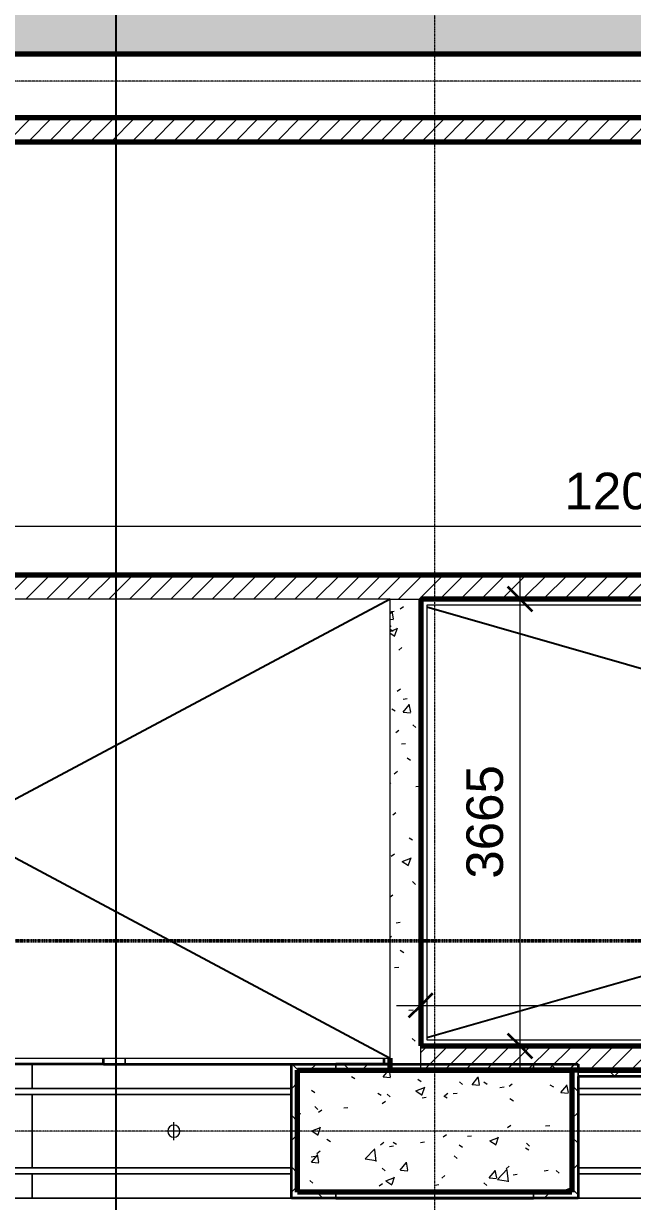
# Model space of a CAD drawing. Header units: millimetres. Extents: x -794326 to -715748, y -17796 to 22353.
# Drawn here: x -770854 to -765862, y 3003 to 12666 of the extents above; entities that cross this region are included whole.
import ezdxf

# ---------------------------------------------------------------- set-up
doc = ezdxf.new("R2010")
doc.units = ezdxf.units.MM
doc.linetypes.add('DPA_Grid _ Level 100', pattern=[10, 5.5, -1.6, 1.3, -1.6])
for name, color, linetype, lineweight in [('_ _ A-DETL-OPENING', 1, 'Continuous', 25), ('A-ANNO-DIMS', 1, 'Continuous', 9), ('A-ANNO-DIMS-100', 1, 'Continuous', 9), ('A-CLNG', 2, 'Continuous', 9), ('A-CLNG-PATT', 2, 'Continuous', 9), ('A-COLS', 5, 'Continuous', 70), ('A-COLS-E', 1, 'Continuous', 35), ('A-DETL', 1, 'Continuous', 70), ('A-DETL-GENF', 2, 'Continuous', 35), ('A-FLOR-E', 2, 'Continuous', 35), ('A-GLAZ-CURT', 2, 'Continuous', 9), ('A-ROOM-IDEN', 3, 'Continuous', 25), ('A-WALL', 5, 'Continuous', 35), ('A-WALL-FNSH', 2, 'Continuous', 35), ('A-WALL-PATT', 1, 'Continuous', 35), ('E-LITE-EQPM', 2, 'Continuous', 35), ('G-ANNO-SECL', 3, 'Continuous', 9), ('S-GRID', 251, 'Continuous', 9), ('S-STRS-MBND', 2, 'Continuous', 35), ('WALL-E', 2, 'Continuous', 35)]:
    doc.layers.add(name, color=color, linetype=linetype, lineweight=lineweight)
doc.styles.add('Arial_2', font='arial.ttf', dxfattribs={"height": 300})
doc.dimstyles.new('DPA-DIM-3_0_T-T', dxfattribs={"dimscale": 304.8, "dimtxt": 306.07782, "dimasz": 0.656168, "dimexe": 0.656168, "dimexo": 0.0625, "dimgap": 0.164042, "dimtad": 1, "dimdec": 0, "dimzin": 0, "dimdsep": 46, "dimtxsty": 'Arial_2', "dimblk1": 'OBLIQUE', "dimblk2": 'OBLIQUE', "dimsah": 1, "dimcen": 0.09, "dimdle": 0.656168, "dimadec": 8, "dimazin": 0, "dimtfac": 1, "dimtdec": 4, "dimtix": 1, "dimtmove": 0, "dimatfit": 3, "dimfxl": 1.312336, "dimfxlon": 1, "dimtvp": 1, "dimtolj": 1, "dimtzin": 0, "dimarcsym": 2})
pattern_1 = [(50, (0, 0), (728.7365, -63.7558), [76.2, -838.2]), (355, (0, 0), (-140.9716, 764.2276), [60.96, -670.56]), (100.451, (60.7, -5.3), (587.77, 700.46675), [64.76, -712.36]), (46.184, (0, 203.2), (1084.3162, -168.171), [114.3, -1257.3]), (96.636, (90.4, 189.2), (949.6099, 989.7098), [97.14, -1068.54]), (351.184, (0, 203.2), (949.6206, 989.7012), [91.44, -1005.84]), (21, (101.6, 152.4), (606.45787, -409.06057), [76.2, -838.2]), (326, (101.6, 152.4), (247.20834, 736.7529), [60.96, -670.56]), (71.451, (152.14, 118.3), (853.66825, 327.6855), [64.76, -712.36]), (37.5, (0, 0), (12.35469, 338.22012), [33.528, -628.904, 33.528, -647.192, -673.1]), (37.5, (0, 0), (12.35469, 338.22012), [-1343.152, 33.528, -639.572]), (7.5, (0, 0), (267.27887, 400.72213), [33.528, -354.584, 33.528, -613.664, -256.54]), (7.5, (0, 0), (267.27887, 400.72213), [-1035.304, 33.528, -223.012]), (327.5, (-226.57, 0), (542.36333, -22.91534), [33.528, -220.472, 33.528, -758.952, -1051.56]), (327.5, (-226.57, 0), (542.36333, -22.91534), [-1046.48, 33.528, -1018.032]), (317.5, (-328.17, 0), (592.51696, 101.7071), [33.528, -296.672, 33.528, -492.76, -746.76]), (317.5, (-328.17, 0), (592.51696, 101.7071), [-856.488, 33.528, -713.232])]
pattern_2 = [(45, (0, 0), (-84.852814, 84.852814), [])]
pattern_3 = [(45, (0, 0), (-212.13203, 212.13203), []), (135, (0, 0), (-212.13203, -212.13203), [])]

# ---------------------------------------------------------------- blocks, each defined once
blk = doc.blocks.new('Ceilings 46 - Ceilings 45-4377463-4282-01 ENLARGED LOWER PLATFORM LEVEL - REFLECTED CEILING PLAN - SHEET 3')
at = {"layer": 'A-CLNG'}
for p, q in [((-767847.4, 4128.8), (-768657.4, 4128.8)), ((-767897.4, 4128.8), (-767847.4, 4128.8))]:
    blk.add_line(p, q, dxfattribs=at)
blk = doc.blocks.new('System Panel - DPA-AR_Metal Ceiling Rectangular Panel-V24-4282-01 ENLARGED LOWER PLATFORM LEVEL - REFLECTED CEILING PLAN - SHEET 3')
at = {"layer": 'A-GLAZ-CURT'}
for p, q in [((-773182.4, 4078.8), (-773182.4, 3929)), ((-773182.4, 3929), (-773182.4, 4078.8)), ((-770782.4, 4129), (-772265.9, 4129)), ((-772265.9, 4129), (-770782.4, 4129)), ((-770782.4, 3929), (-770782.4, 4129)), ((-770782.4, 4129), (-770782.4, 3929)), ((-773182.4, 3929), (-770782.4, 3929)), ((-770782.4, 3929), (-773182.4, 3929))]:
    blk.add_line(p, q, dxfattribs=at)
blk = doc.blocks.new('System Panel - DPA-AR_Metal Ceiling Rectangular Panel-V25-4282-01 ENLARGED LOWER PLATFORM LEVEL - REFLECTED CEILING PLAN - SHEET 3')
at = {"layer": 'A-GLAZ-CURT'}
for p, q in [((-768657.4, 4129), (-770782.4, 4129)), ((-770782.4, 4129), (-770782.4, 3929)), ((-770782.4, 3929), (-770782.4, 4129)), ((-770782.4, 4129), (-768657.4, 4129)), ((-770782.4, 3929), (-768657.4, 3929)), ((-768657.4, 3929), (-770782.4, 3929))]:
    blk.add_line(p, q, dxfattribs=at)
blk = doc.blocks.new('System Panel - DPA-AR_Metal Ceiling Rectangular Panel-13139259-4282-01 ENLARGED LOWER PLATFORM LEVEL - REFLECTED CEILING PLAN - SHEET 3')
at = {"layer": 'A-GLAZ-CURT'}
for p, q in [((-741107.4, 4129), (-743507.4, 4129)), ((-743507.4, 4129), (-743507.4, 3929)), ((-743507.4, 3929), (-743507.4, 4129)), ((-743507.4, 4129), (-741107.4, 4129)), ((-741107.4, 3929), (-741107.4, 4129)), ((-741107.4, 4129), (-741107.4, 3929)), ((-743507.4, 3929), (-741107.4, 3929)), ((-741107.4, 3929), (-743507.4, 3929))]:
    blk.add_line(p, q, dxfattribs=at)
blk = doc.blocks.new('System Panel - DPA-AR_Metal Ceiling Rectangular Panel-V26-4282-01 ENLARGED LOWER PLATFORM LEVEL - REFLECTED CEILING PLAN - SHEET 3')
at = {"layer": 'A-GLAZ-CURT'}
for p, q in [((-768657.4, 3229), (-770782.4, 3229)), ((-770782.4, 3229), (-770782.4, 3029)), ((-770782.4, 3029), (-770782.4, 3229)), ((-770782.4, 3229), (-768657.4, 3229)), ((-770782.4, 3029), (-768657.4, 3029)), ((-768657.4, 3029), (-770782.4, 3029))]:
    blk.add_line(p, q, dxfattribs=at)
blk = doc.blocks.new('System Panel - DPA-AR_Metal Ceiling Rectangular Panel-V27-4282-01 ENLARGED LOWER PLATFORM LEVEL - REFLECTED CEILING PLAN - SHEET 3')
at = {"layer": 'A-GLAZ-CURT'}
for p, q in [((-773182.4, 3879), (-775582.4, 3879)), ((-775582.4, 3879), (-775582.4, 3279)), ((-775582.4, 3279), (-775582.4, 3879)), ((-775582.4, 3879), (-773182.4, 3879)), ((-773182.4, 3279), (-773182.4, 3879)), ((-773182.4, 3879), (-773182.4, 3279)), ((-775582.4, 3279), (-773182.4, 3279)), ((-773182.4, 3279), (-775582.4, 3279))]:
    blk.add_line(p, q, dxfattribs=at)
blk = doc.blocks.new('System Panel - DPA-AR_Metal Ceiling Rectangular Panel-V28-4282-01 ENLARGED LOWER PLATFORM LEVEL - REFLECTED CEILING PLAN - SHEET 3')
at = {"layer": 'A-GLAZ-CURT'}
for p, q in [((-768657.4, 3879), (-770782.4, 3879)), ((-770782.4, 3879), (-770782.4, 3279)), ((-770782.4, 3279), (-770782.4, 3879)), ((-770782.4, 3879), (-768657.4, 3879)), ((-770782.4, 3279), (-768657.4, 3279)), ((-768657.4, 3279), (-770782.4, 3279))]:
    blk.add_line(p, q, dxfattribs=at)
blk = doc.blocks.new('System Panel - DPA-AR_Metal Ceiling Rectangular Panel-V29-4282-01 ENLARGED LOWER PLATFORM LEVEL - REFLECTED CEILING PLAN - SHEET 3')
at = {"layer": 'A-GLAZ-CURT'}
for p, q in [((-766307.4, 4079), (-766307.4, 3929)), ((-766307.4, 3929), (-766307.4, 4079)), ((-764182.4, 3929), (-764182.4, 4029)), ((-764182.4, 4029), (-764182.4, 3929)), ((-766307.4, 3929), (-764182.4, 3929)), ((-764182.4, 3929), (-766307.4, 3929))]:
    blk.add_line(p, q, dxfattribs=at)
blk = doc.blocks.new('System Panel - DPA-AR_Metal Ceiling Rectangular Panel-V18-4282-01 ENLARGED LOWER PLATFORM LEVEL - REFLECTED CEILING PLAN - SHEET 3')
at = {"layer": 'A-GLAZ-CURT'}
for p, q in [((-780057.4, 4129), (-782182.4, 4129)), ((-782182.4, 4129), (-782182.4, 3929)), ((-782182.4, 3929), (-782182.4, 4129)), ((-782182.4, 4129), (-780057.4, 4129)), ((-780057.4, 3929), (-780057.4, 4129)), ((-780057.4, 4129), (-780057.4, 3929)), ((-782182.4, 3929), (-780057.4, 3929)), ((-780057.4, 3929), (-782182.4, 3929))]:
    blk.add_line(p, q, dxfattribs=at)
blk = doc.blocks.new('System Panel - DPA-AR_Metal Ceiling Rectangular Panel-V22-4282-01 ENLARGED LOWER PLATFORM LEVEL - REFLECTED CEILING PLAN - SHEET 3')
at = {"layer": 'A-GLAZ-CURT'}
for p, q in [((-780057.4, 3879), (-782182.4, 3879)), ((-782182.4, 3879), (-782182.4, 3279)), ((-782182.4, 3279), (-782182.4, 3879)), ((-782182.4, 3879), (-780057.4, 3879)), ((-780057.4, 3279), (-780057.4, 3879)), ((-780057.4, 3879), (-780057.4, 3279)), ((-782182.4, 3279), (-780057.4, 3279)), ((-780057.4, 3279), (-782182.4, 3279))]:
    blk.add_line(p, q, dxfattribs=at)
blk = doc.blocks.new('LGF_DL_SAA_LowPower_DL1a - LGF_DL_SAA_LowPower_DL1a-8832329-4282-01 ENLARGED LOWER PLATFORM LEVEL - REFLECTED CEILING PLAN - SHEET 3')
at = {"layer": 'A-DETL-GENF', "lineweight": 9}
for p, q in [((72.5, 0), (-72.5, 0)), ((0, 75), (0, -75))]:
    blk.add_line(p, q, dxfattribs=at)
blk.add_circle((0, 0), 50, dxfattribs=at)
blk = doc.blocks.new('DIMBLOCK19-4282-01 ENLARGED LOWER PLATFORM LEVEL - REFLECTED CEILING PLAN - SHEET 3')
at = {"layer": 'A-ANNO-DIMS-100'}
for p, q in [((-766783.6, 4079), (-766783.6, 8144)), ((-767183.6, 7944), (-766583.6, 7944)), ((-766783.6, 7944), (-767183.6, 7944)), ((-767183.6, 4279), (-766583.6, 4279)), ((-766783.6, 4279), (-767183.6, 4279))]:
    blk.add_line(p, q, dxfattribs=at)
at = {"layer": 'A-ANNO-DIMS-100', "lineweight": 35}
for p, q in [((-766783.6, 7944), (-766883.6, 8044)), ((-766783.6, 7944), (-766683.6, 7844)), ((-766783.6, 4279), (-766883.6, 4379)), ((-766783.6, 4279), (-766683.6, 4179))]:
    blk.add_line(p, q, dxfattribs=at)
at = {"layer": 'A-ANNO-DIMS-100', "color": 0, "insert": (-767223.1, 5650.1), "char_height": 300, "width": 1107.531, "attachment_point": 1, "rotation": 90, "line_spacing_factor": 0.941778, "style": 'Arial_2'}
blk.add_mtext('3665', dxfattribs=at)
blk = doc.blocks.new('_Oblique')
at = {"color": 0, "linetype": 'ByBlock', "lineweight": -2}
blk.add_line((-0.5, -0.5), (0.5, 0.5), dxfattribs=at)
blk = doc.blocks.new('DIMBLOCK20-4282-01 ENLARGED LOWER PLATFORM LEVEL - REFLECTED CEILING PLAN - SHEET 3')
at = {"layer": 'A-ANNO-DIMS-100'}
for p, q in [((-767597.4, 5010.9), (-767597.4, 4410.9)), ((-767597.4, 4610.9), (-767597.4, 5010.9)), ((-755157.4, 5010.9), (-755157.4, 4410.9)), ((-755157.4, 4610.9), (-755157.4, 5010.9)), ((-767797.4, 4610.9), (-754957.4, 4610.9))]:
    blk.add_line(p, q, dxfattribs=at)
at = {"layer": 'A-ANNO-DIMS-100', "lineweight": 35}
for p, q in [((-767597.4, 4610.9), (-767497.4, 4710.9)), ((-755157.4, 4610.9), (-755057.4, 4710.9)), ((-767597.4, 4610.9), (-767697.4, 4510.9)), ((-755157.4, 4610.9), (-755257.4, 4510.9))]:
    blk.add_line(p, q, dxfattribs=at)
at = {"layer": 'A-ANNO-DIMS-100', "color": 0, "insert": (-761954.2, 5050.3), "char_height": 300, "width": 1384.414, "attachment_point": 1, "line_spacing_factor": 0.941778, "style": 'Arial_2'}
blk.add_mtext('12440', dxfattribs=at)
blk = doc.blocks.new('DIMBLOCK65-4282-01 ENLARGED LOWER PLATFORM LEVEL - REFLECTED CEILING PLAN - SHEET 3')
at = {"layer": 'A-ANNO-DIMS-100'}
for p, q in [((-771842.4, 8941.7), (-771842.4, 8341.7)), ((-771842.4, 8541.7), (-771842.4, 8941.7)), ((-759842.4, 8941.7), (-759842.4, 8341.7)), ((-759842.4, 8541.7), (-759842.4, 8941.7)), ((-772042.4, 8541.7), (-759642.4, 8541.7))]:
    blk.add_line(p, q, dxfattribs=at)
at = {"layer": 'A-ANNO-DIMS-100', "lineweight": 35}
for p, q in [((-771842.4, 8541.7), (-771742.4, 8641.7)), ((-759842.4, 8541.7), (-759742.4, 8641.7)), ((-771842.4, 8541.7), (-771942.4, 8441.7)), ((-759842.4, 8541.7), (-759942.4, 8441.7))]:
    blk.add_line(p, q, dxfattribs=at)
at = {"layer": 'A-ANNO-DIMS-100', "color": 0, "insert": (-766419.2, 8981.2), "char_height": 300, "width": 1384.414, "attachment_point": 1, "line_spacing_factor": 0.941778, "style": 'Arial_2'}
blk.add_mtext('12000', dxfattribs=at)

msp = doc.modelspace()

# ---------------------------------------------------------------- hatches: boundary and pattern name
at = {"layer": 'A-CLNG-PATT', "lineweight": 25}
h = msp.add_hatch(dxfattribs=at)
h.set_pattern_fill('FP_11', color=256, style=0, pattern_type=2)
h.set_pattern_definition([(180, (-598503.6, 7704), (5e-13, -4414), [3117.69, 0]), (0, (-601621.3, 7104), (0, -4414), [3117.69, 0]), (90, (-598503.6, 6203.8), (3117.69, -2e-13), [4414, 0]), (90, (-601621.3, 6203.8), (3117.69, -2e-13), [4414, 0]), (180, (-598503.6, 8336), (-5e-13, -4414), [3117.69, 0]), (0, (-601621.3, 7854), (0, -4414), [3117.69, 0]), (180, (-598503.6, 8486), (5e-13, -4414), [3117.69, 0]), (0, (-601621.3, 6354), (0, -4414), [3117.69, 0]), (0, (-601621.3, 6954), (0, -4414), [3117.69, 0]), (180, (-598503.6, 8968), (-5e-13, -4414), [3117.69, 0]), (180, (-598503.6, 9118), (-5e-13, -4414), [3117.69, 0]), (180, (-598503.6, 10468), (-5e-13, -4414), [3117.69, 0]), (0, (-601621.3, 9868), (0, -4414), [3117.69, 0]), (0, (-601621.3, 9718), (0, -4414), [3117.69, 0])])
h.paths.add_polyline_path([(-770022.2, 4129), (-770022.2, 4179), (-772265.9, 4179), (-772265.9, 4129), (-770782.4, 4129)])
h = msp.add_hatch(dxfattribs=at)
h.set_pattern_fill('FP_9', color=256, style=0, pattern_type=2)
h.set_pattern_definition([(180, (-731897.4, 5304), (-5e-13, -4414), [3600, 0]), (0, (-735497.4, 4704), (0, -4414), [3600, 0]), (90, (-731897.4, 3803.8), (3600, -2e-13), [4414, 0]), (90, (-735497.4, 3803.8), (3600, -2e-13), [4414, 0]), (180, (-731897.4, 5936), (-5e-13, -4414), [3600, 0]), (0, (-735497.4, 5454), (0, -4414), [3600, 0]), (180, (-731897.4, 6086), (-5e-13, -4414), [3600, 0]), (0, (-735497.4, 3954), (0, -4414), [3600, 0]), (0, (-735497.4, 4554), (0, -4414), [3600, 0]), (180, (-731897.4, 6568), (-5e-13, -4414), [3600, 0]), (180, (-731897.4, 6718), (-5e-13, -4414), [3600, 0]), (180, (-731897.4, 8068), (-5e-13, -4414), [3600, 0]), (0, (-735497.4, 7468), (0, -4414), [3600, 0]), (0, (-735497.4, 7318), (0, -4414), [3600, 0])])
h.paths.add_polyline_path([(-768657.4, 4128.8), (-767897.4, 4129), (-767897.4, 4179), (-770022.2, 4179), (-770022.2, 4129), (-768657.4, 4129)])
at = {"layer": 'A-COLS-E', "lineweight": 9}
h = msp.add_hatch(dxfattribs=at)
h.set_pattern_fill('FP_1', color=256, style=0, pattern_type=2)
h.set_pattern_definition(pattern_1)
h.paths.add_polyline_path([(-766357.4, 3078.8), (-766357.4, 4078.8), (-768607.4, 4078.8), (-768607.4, 3078.8), (-766591.2, 3078.8)])
at = {"layer": 'A-WALL-PATT', "lineweight": 9}
h = msp.add_hatch(dxfattribs=at)
h.set_pattern_fill('FP_1', color=256, style=0, pattern_type=2)
h.set_pattern_definition(pattern_1)
h.paths.add_polyline_path([(-745022.4, 12414), (-745022.4, 13914), (-790483.7, 13914), (-790483.7, 12414), (-755731, 12414)])
h = msp.add_hatch(dxfattribs=at)
h.set_pattern_fill('FP_2', color=256, style=0, pattern_type=2)
h.set_pattern_definition(pattern_2)
h.paths.add_polyline_path([(-745742.4, 11694), (-745742.4, 11894), (-777092.4, 11894), (-777092.4, 11694), (-755731, 11694)])
h = msp.add_hatch(dxfattribs=at)
h.set_pattern_fill('FP_2', color=256, style=0, pattern_type=2)
h.set_pattern_definition(pattern_2)
h.paths.add_polyline_path([(-767597.4, 7944), (-767597.4, 8144), (-783082.4, 8144), (-783082.4, 7944), (-780382.4, 7944), (-780382.4, 7994), (-779182.4, 7994), (-779182.4, 7944), (-767847.3, 7944)])
h = msp.add_hatch(dxfattribs=at)
h.set_pattern_fill('FP_2', color=256, style=0, pattern_type=2)
h.set_pattern_definition(pattern_2)
h.paths.add_polyline_path([(-755057.4, 7944), (-755057.4, 8144), (-767597.4, 8144), (-767597.4, 7944), (-755731, 7944)])
h = msp.add_hatch(dxfattribs=at)
h.set_pattern_fill('FP_1', color=256, style=0, pattern_type=2)
h.set_pattern_definition(pattern_1)
h.paths.add_polyline_path([(-767597.4, 4079), (-767597.4, 7944), (-767847.3, 7943.3), (-767847.3, 4079)])
h = msp.add_hatch(dxfattribs=at)
h.set_pattern_fill('FP_2', color=256, style=0, pattern_type=2)
h.set_pattern_definition(pattern_2)
h.paths.add_polyline_path([(-755731, 4079), (-755227.5, 4079), (-755227.5, 4279), (-760782.4, 4279), (-760782.4, 4079), (-757257.4, 4079)])
h.paths.add_polyline_path([(-762782.4, 4079), (-762782.4, 4279), (-767597.4, 4279), (-767597.4, 4079), (-764419.2, 4079)])
h = msp.add_hatch(dxfattribs=at)
h.set_pattern_fill('FP_3', color=256, style=0, pattern_type=2)
h.set_pattern_definition(pattern_3)
h.paths.add_polyline_path([(-767847.4, 4129), (-767847.4, 4179), (-767897.4, 4179), (-767897.4, 4129)])
h = msp.add_hatch(dxfattribs=at)
h.set_pattern_fill('FP_3', color=256, style=0, pattern_type=2)
h.set_pattern_definition(pattern_3)
h.paths.add_polyline_path([(-768657.4, 3028.8), (-768607.4, 3028.8), (-768607.4, 4128.8), (-768657.4, 4128.8), (-768657.4, 3755.8)])
h = msp.add_hatch(dxfattribs=at)
h.set_pattern_fill('FP_3', color=256, style=0, pattern_type=2)
h.set_pattern_definition(pattern_3)
h.paths.add_polyline_path([(-767847.4, 4078.8), (-767847.4, 4128.8), (-768607.4, 4128.8), (-768607.4, 4078.8)])
h = msp.add_hatch(dxfattribs=at)
h.set_pattern_fill('FP_3', color=256, style=0, pattern_type=2)
h.set_pattern_definition(pattern_3)
h.paths.add_polyline_path([(-768292.4, 4078.8), (-768292.4, 4128.8), (-768607.4, 4128.8), (-768607.4, 4078.8)])
h.paths.add_polyline_path([(-766357.4, 4078.8), (-766357.4, 4128.8), (-766672.3, 4128.8), (-766672.3, 4078.8), (-766591.2, 4078.8)])
h = msp.add_hatch(dxfattribs=at)
h.set_pattern_fill('FP_3', color=256, style=0, pattern_type=2)
h.set_pattern_definition(pattern_3)
h.paths.add_polyline_path([(-766307.4, 3078.8), (-766307.4, 4128.8), (-766357.4, 4128.8), (-766357.4, 3078.8)])
h = msp.add_hatch(dxfattribs=at)
h.set_pattern_fill('FP_3', color=256, style=0, pattern_type=2)
h.set_pattern_definition(pattern_3)
h.paths.add_polyline_path([(-757257.4, 4029), (-757257.4, 4079), (-760782.4, 4079), (-760782.4, 4029), (-760075.1, 4029)])
h.paths.add_polyline_path([(-762782.4, 4029), (-762782.4, 4079), (-766307.4, 4079), (-766307.4, 4029), (-762823.1, 4029)])
h = msp.add_hatch(dxfattribs=at)
h.set_pattern_fill('FP_3', color=256, style=0, pattern_type=2)
h.set_pattern_definition(pattern_3)
h.paths.add_polyline_path([(-766672.3, 3028.8), (-766307.4, 3028.8), (-766307.4, 3078.8), (-766672.3, 3078.8)])
h.paths.add_polyline_path([(-768292.4, 3028.8), (-768292.4, 3078.8), (-768607.4, 3078.8), (-768607.4, 3028.8)])

# ---------------------------------------------------------------- linework, layer by layer
at = {"layer": '_ _ A-DETL-OPENING'}
for p, q in [((-774897.3, 7944.3), (-767847.3, 4179.3)), ((-767847.3, 7944), (-774897.3, 4179)), ((-755157.4, 7894), (-767547.3, 4343.6)), ((-767547.3, 7879.7), (-755157.4, 4329.3))]:
    msp.add_line(p, q, dxfattribs=at)
at = {"layer": 'A-CLNG'}
for p, q in [((-770022.2, 4179), (-770022.2, 4129)), ((-770022.2, 4129), (-770022.2, 4179)), ((-770022.2, 4129), (-770022.2, 4179)), ((-770022.2, 4179), (-770022.2, 4129)), ((-767897.4, 4128.8), (-767897.4, 4179)), ((-767897.4, 4179), (-767897.4, 4128.8)), ((-768607.4, 4078.8), (-767897.4, 4078.8)), ((-767897.4, 4078.8), (-768607.4, 4078.8))]:
    msp.add_line(p, q, dxfattribs=at)
at = {"layer": 'A-COLS'}
for p, q in [((-768607.4, 3078.8), (-768607.4, 4078.8)), ((-768607.4, 4078.8), (-766357.4, 4078.8)), ((-766357.4, 4078.8), (-766357.4, 3078.8)), ((-766357.4, 3078.8), (-768607.4, 3078.8))]:
    msp.add_line(p, q, dxfattribs=at)
at = {"layer": 'A-DETL', "lineweight": 9}
for p, q in [((-767847.3, 7944.3), (-774897.3, 7944.3)), ((-767847.3, 4179), (-767847.3, 7944.3)), ((-767547.3, 7894), (-767547.3, 4329.3)), ((-755157.4, 7894), (-767547.3, 7894)), ((-767547.3, 4329.3), (-755157.4, 4329.3)), ((-774897.3, 4179), (-767847.3, 4179))]:
    msp.add_line(p, q, dxfattribs=at)
at = {"layer": 'A-FLOR-E'}
for p, q in [((-745022.4, 12414), (-790483.7, 12414)), ((-790483.7, 12414), (-745022.4, 12414)), ((-745022.4, 12414), (-790483.7, 12414))]:
    msp.add_line(p, q, dxfattribs=at)
at = {"layer": 'A-ROOM-IDEN'}
msp.add_line((-770095, 1891.3), (-770095, 16937), dxfattribs=at)
at = {"layer": 'A-WALL', "color": 7, "lineweight": 70}
for p, q in [((-745022.4, 12414), (-785882.4, 12414)), ((-771842.4, 11894), (-759842.4, 11894)), ((-759842.4, 11694), (-771842.4, 11694)), ((-778542.4, 8144), (-767597.4, 8144)), ((-767597.4, 8144), (-755057.4, 8144)), ((-767597.4, 7944), (-767597.4, 4279)), ((-755057.4, 7944), (-767597.4, 7944)), ((-767597.4, 4279), (-762782.4, 4279)), ((-767847.4, 4079), (-767847.4, 4179)), ((-767597.4, 4079), (-767847.4, 4079)), ((-766307.4, 4079), (-767597.4, 4079)), ((-762782.4, 4079), (-766307.4, 4079)), ((-766307.4, 4079), (-762782.4, 4079))]:
    msp.add_line(p, q, dxfattribs=at)
at = {"layer": 'A-WALL', "lineweight": 9}
for p, q in [((-767847.3, 7944), (-767597.4, 7944)), ((-767597.4, 4179), (-767597.4, 4279)), ((-767597.4, 4079), (-767597.4, 4179)), ((-768292.4, 4128.8), (-768292.4, 4078.8)), ((-768292.4, 4078.8), (-768292.4, 4128.8)), ((-766672.3, 4078.8), (-766672.3, 4128.8)), ((-766672.3, 4128.8), (-766672.3, 4078.8)), ((-768292.4, 3078.8), (-768292.4, 3028.8)), ((-768292.4, 3028.8), (-768292.4, 3078.8)), ((-766672.3, 3028.8), (-766672.3, 3078.8)), ((-766672.3, 3078.8), (-766672.3, 3028.8))]:
    msp.add_line(p, q, dxfattribs=at)
at = {"layer": 'A-WALL-FNSH', "color": 250}
for p, q in [((-767897.4, 4129), (-767897.4, 4179)), ((-767847.4, 4179), (-767847.4, 4129)), ((-768657.4, 3028.8), (-768657.4, 4128.8)), ((-768657.4, 4128.8), (-768607.4, 4128.8)), ((-768607.4, 4128.8), (-767847.4, 4128.8)), ((-768607.4, 4128.8), (-768292.4, 4128.8)), ((-767847.4, 4078.8), (-768607.4, 4078.8)), ((-768607.4, 4078.8), (-768607.4, 3078.8)), ((-768292.4, 4078.8), (-768607.4, 4078.8)), ((-768292.4, 4128.8), (-766672.3, 4128.8)), ((-766672.3, 4078.8), (-768292.4, 4078.8)), ((-767847.4, 4129), (-767897.4, 4129)), ((-767847.4, 4128.8), (-767847.4, 4078.8)), ((-766672.3, 4128.8), (-766357.4, 4128.8)), ((-766357.4, 4078.8), (-766672.3, 4078.8)), ((-766357.4, 4128.8), (-766307.4, 4128.8)), ((-766357.4, 3078.8), (-766357.4, 4078.8)), ((-766307.4, 4128.8), (-766307.4, 4079)), ((-762782.4, 4029), (-766307.4, 4029)), ((-766307.4, 4029), (-766307.4, 3078.8)), ((-768607.4, 3028.8), (-768657.4, 3028.8)), ((-768607.4, 3078.8), (-768292.4, 3078.8)), ((-768292.4, 3028.8), (-768607.4, 3028.8)), ((-768292.4, 3078.8), (-766672.3, 3078.8)), ((-766672.3, 3028.8), (-768292.4, 3028.8)), ((-766672.3, 3078.8), (-766357.4, 3078.8)), ((-766307.4, 3028.8), (-766672.3, 3028.8)), ((-766307.4, 3078.8), (-766307.4, 3028.8))]:
    msp.add_line(p, q, dxfattribs=at)
at = {"layer": 'G-ANNO-SECL', "linetype": 'DPA_Grid _ Level 100', "lineweight": 50}
msp.add_line((-792515.3, 5139.9), (-718681.7, 5139.9), dxfattribs=at)
at = {"layer": 'S-GRID', "linetype": 'DPA_Grid _ Level 100'}
for p, q in [((-767482.4, -17795.6), (-767482.4, 20540.3)), ((-720981.3, 12194), (-792981.8, 12194)), ((-720981.3, 3579), (-792981.8, 3579))]:
    msp.add_line(p, q, dxfattribs=at)
at = {"layer": 'S-STRS-MBND'}
for p, q in [((-770197.4, 4128.8), (-770197.4, 4179)), ((-767897.4, 4128.8), (-767897.4, 4179)), ((-770197.4, 4128.8), (-772319.1, 4128.8)), ((-770197.4, 4128.8), (-767897.4, 4128.8))]:
    msp.add_line(p, q, dxfattribs=at)
at = {"layer": 'WALL-E'}
for p, q in [((-767847.4, 4128.8), (-768292.4, 4128.8)), ((-768292.4, 4078.8), (-766672.3, 4078.8)), ((-766672.3, 3078.8), (-768292.4, 3078.8)), ((-768292.4, 3028.8), (-766672.3, 3028.8))]:
    msp.add_line(p, q, dxfattribs=at)

# ---------------------------------------------------------------- block references
at = {"layer": 'A-CLNG'}
msp.add_blockref('Ceilings 46 - Ceilings 45-4377463-4282-01 ENLARGED LOWER PLATFORM LEVEL - REFLECTED CEILING PLAN - SHEET 3', (0, 0), dxfattribs=at)
at = {"layer": 'A-GLAZ-CURT'}
for name, p in [('System Panel - DPA-AR_Metal Ceiling Rectangular Panel-V24-4282-01 ENLARGED LOWER PLATFORM LEVEL - REFLECTED CEILING PLAN - SHEET 3', (0, 0)), ('System Panel - DPA-AR_Metal Ceiling Rectangular Panel-V25-4282-01 ENLARGED LOWER PLATFORM LEVEL - REFLECTED CEILING PLAN - SHEET 3', (0, 0)), ('System Panel - DPA-AR_Metal Ceiling Rectangular Panel-V29-4282-01 ENLARGED LOWER PLATFORM LEVEL - REFLECTED CEILING PLAN - SHEET 3', (0, 0)), ('System Panel - DPA-AR_Metal Ceiling Rectangular Panel-V27-4282-01 ENLARGED LOWER PLATFORM LEVEL - REFLECTED CEILING PLAN - SHEET 3', (2400, 0)), ('System Panel - DPA-AR_Metal Ceiling Rectangular Panel-V28-4282-01 ENLARGED LOWER PLATFORM LEVEL - REFLECTED CEILING PLAN - SHEET 3', (0, 0)), ('System Panel - DPA-AR_Metal Ceiling Rectangular Panel-V22-4282-01 ENLARGED LOWER PLATFORM LEVEL - REFLECTED CEILING PLAN - SHEET 3', (15875, 0)), ('System Panel - DPA-AR_Metal Ceiling Rectangular Panel-13139259-4282-01 ENLARGED LOWER PLATFORM LEVEL - REFLECTED CEILING PLAN - SHEET 3', (-29675, -900)), ('System Panel - DPA-AR_Metal Ceiling Rectangular Panel-V26-4282-01 ENLARGED LOWER PLATFORM LEVEL - REFLECTED CEILING PLAN - SHEET 3', (0, 0)), ('System Panel - DPA-AR_Metal Ceiling Rectangular Panel-V18-4282-01 ENLARGED LOWER PLATFORM LEVEL - REFLECTED CEILING PLAN - SHEET 3', (15875, -900))]:
    msp.add_blockref(name, p, dxfattribs=at)
at = {"layer": 'E-LITE-EQPM', "extrusion": (0, 0, -1), "rotation": 180}
msp.add_blockref('LGF_DL_SAA_LowPower_DL1a - LGF_DL_SAA_LowPower_DL1a-8832329-4282-01 ENLARGED LOWER PLATFORM LEVEL - REFLECTED CEILING PLAN - SHEET 3', (769621.9, 3579), dxfattribs=at)

# ---------------------------------------------------------------- dimensions: what is measured, and where the dimension line sits
at = {"layer": 'A-ANNO-DIMS'}
for base, p1, p2, override, picture, middle in [((-759842.4, 8541.7), (-771842.4, 8941.7), (-759842.4, 8941.7), {"dimpost": '<>', "dimfxl": 12000}, 'DIMBLOCK65-4282-01 ENLARGED LOWER PLATFORM LEVEL - REFLECTED CEILING PLAN - SHEET 3', (-765842.4, 8744.9)), ((-755157.4, 4610.9), (-767597.4, 5010.9), (-755157.4, 5010.9), {"dimpost": '<>', "dimfxl": 12440.000007}, 'DIMBLOCK20-4282-01 ENLARGED LOWER PLATFORM LEVEL - REFLECTED CEILING PLAN - SHEET 3', (-761377.4, 4814))]:
    dim = msp.add_linear_dim(base=base, p1=p1, p2=p2, dimstyle='DPA-DIM-3_0_T-T', override=override, dxfattribs=at)
    dim.commit()
    dim.dimension.update_dxf_attribs({"geometry": picture, "text_midpoint": middle})
dim = msp.add_linear_dim(base=(-766783.6, 7944), p1=(-767183.6, 4279), p2=(-767183.6, 7944), angle=90, dimstyle='DPA-DIM-3_0_T-T', override={"dimpost": '<>', "dimfxl": 3664.99251}, dxfattribs=at)
dim.commit()
dim.dimension.update_dxf_attribs({"geometry": 'DIMBLOCK19-4282-01 ENLARGED LOWER PLATFORM LEVEL - REFLECTED CEILING PLAN - SHEET 3', "text_midpoint": (-766986.9, 6111.5)})

doc.saveas('drawing.dxf')
